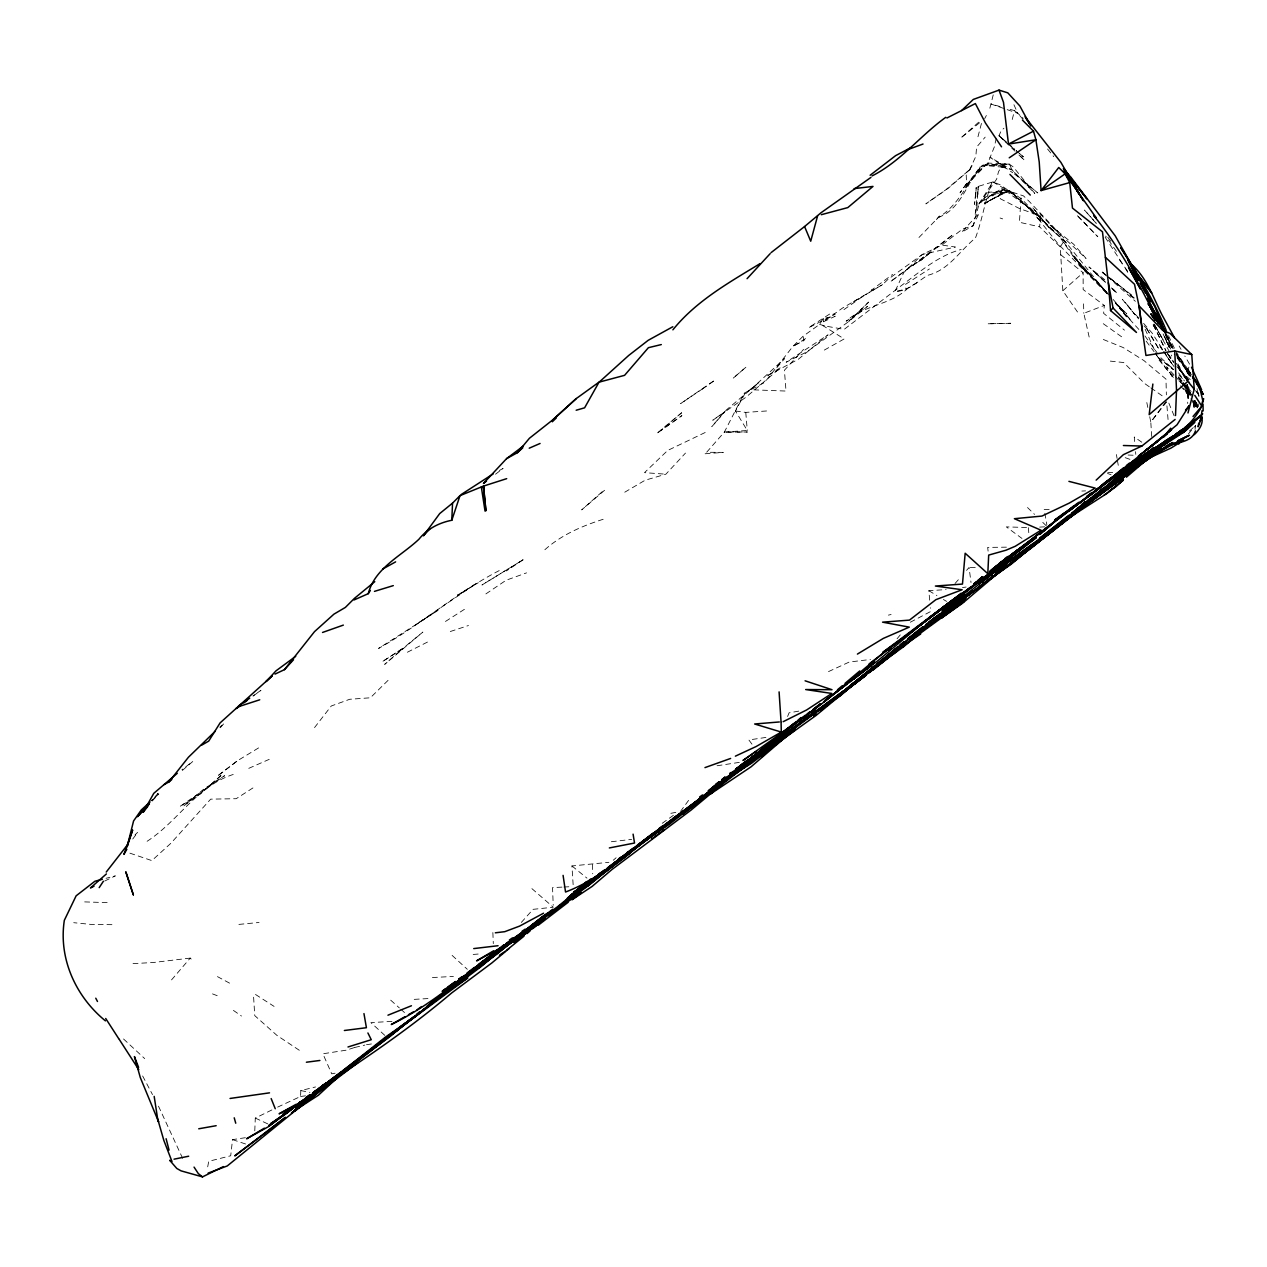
<?xml version="1.0" encoding="UTF-8"?>
<svg xmlns="http://www.w3.org/2000/svg" width="1267" height="1267" viewBox="0 0 1267 1267"><rect width="100%" height="100%" fill="white"/><g stroke="black" fill="none" stroke-linecap="round" stroke-linejoin="round"><path stroke-width="0.75" stroke-dasharray="5 3.75" d="M1036.263 213.299L1051.816 230.087L1029.39 208.231L1005.903 190.953L984.396 203.876L984.491 197.462L1004.193 189.496L1015.2 195.055L1001.611 188.609L981.814 201.469L978.662 205.634L972.993 225.843L961.621 232.241L979.153 213.204L972.993 225.843L962.793 228.836L941.888 245.069L922.424 254.414L887.929 279.421L882.592 284.6L842.634 307.976L822.821 322.056L835.222 316.243L823.344 318.334L819.575 324.415L802.993 336.293L792.889 346.414L764.635 382.46L744.378 393.055L724.391 432.031L706.638 452.271L723.299 452.382L704.357 453.824M254.778 1130.861L255.3 1118.08L272.5 1109.639M277.663 1107.105L300.564 1096.462L300.817 1090.586L315.531 1086.959M977.871 194.453L978.235 186.392L992.869 181.925L999.916 184.681L1015.12 194.896L992.869 181.925L976.92 206.996L975.115 215.026L978.235 186.392L976.92 206.996L996.638 179.17L998.491 171.774L1000.724 167.957L1003.163 165.439L1006.093 167.497L982.875 165.248L980.072 166.911C966.689 184.586 958.09 205.539 938.261 217.512L936.297 219.714L939.702 216.024L917.989 238.497M976.002 190.905L976.223 187.405L974.529 204.43L976.002 190.905L975.4 199.093M1077.504 311.999L1062.839 290.745L1060.273 246.891L1039.653 226.856L1040.508 215.897L1019.602 208.612L1000.186 198.681L1001.611 188.609L1023.483 195.894L1029.438 201.643L1053.463 227.031L1107.025 293.406M1060.527 254.604L1083.127 272.69L1083.158 289.541L1104.333 305.442L1103.636 313.345L1124.478 330.149M245.37 1137.703L232.526 1139.635L230.705 1155.773L208.738 1161.301L207.059 1170.201M1021.075 197.969L1019.397 222.263L1039.653 226.856M1195.019 429.402L1195.573 425.855M996.258 138.246L994.342 146.893L987.848 163.047L964.456 187.247L978.583 169.73L986.803 164.172M981.45 123.453L977.475 138.641M993.233 94.882L988.925 111.829M1012.238 119.494L1014.487 110.593L1007.297 108.582M978.488 171.599L980.072 166.911M1187.068 371.785L1189.095 366.622M972.106 165.66L968.685 171.726L975.843 156.348L976.588 147.13L985.188 137.137M787.599 716.488L789.072 712.83L800.601 710.803M1006.109 141.952L998.95 135.759L1001.247 130.675L1003.939 128.22M991.918 182.575C984.95 200.455 982.321 219.888 975.447 238.022C959.499 250.882 948.999 270.124 927.428 275.367C917.213 281.971 907.869 291.267 894.914 291.616L903.783 272.563L922.424 254.414L955.397 247.049L941.888 245.069M984.697 118.639L986.359 115.487M726.276 432.19L747.419 431.999L724.391 432.031L747.292 430.511L735.446 410.999L744.806 393.784L758.996 382.523L724.882 411.189L711.785 426.71L725.104 411.506L712.767 420.248L745.93 397.252L780.868 367.43L766.313 376.362L798.368 359.226L828.064 334.852L786.173 362.219L806.905 351.846L847.29 322.594L867.578 306.313L846.15 321.185C864.015 304.84 889.703 305.49 907.33 288.765L894.914 291.616M132.734 839.023L137.802 832.197L135.031 834.858M1060.273 246.891L1064.106 240.857M966.531 183.699L960.022 192.822L966.531 183.715L966.23 175.004M680.458 811.498L690.483 797.782M314.533 727.591L331.289 705.988L349.74 699.273L370.376 697.784L389.143 679.302M1165.973 401.576L1150.8 422.054L1151.766 437.416M152.341 800.601L158.042 793.316L151.597 800.633M897.068 638.758L900.615 634.482M776.845 367.652L784.479 358.624L750.46 389.729L786.015 391.06L784.416 370.233L803.611 349.359M1188.319 434.011L1195.7 425.316M171.536 979.898L190.24 958.09L191.159 959.071M220.284 727.717L224.148 723.267L219.745 727.21M955.049 583.501L960.148 577.673M966.531 570.388L969.081 567.473L971.013 582.535M521.323 922.424L533.074 909.342L553.299 907.22L531.649 888.405M624.758 492.198L645.125 480.225L665.872 474.191L685.479 453.079M152.119 801.077L158.803 793.981L151.517 800.633M1062.839 290.745L1083.127 272.69M1189.365 431.097L1195.129 425.981M978.662 122.202L960.529 138.214L980.167 122.297M613.244 860.245L616.126 857.759M182.305 770.463L192.758 761.499L181.91 769.766M984.396 203.876L1005.903 190.953L1001.611 188.609M147.115 841.272C177.871 821.444 197.019 785.983 233.223 774.47M495.524 474.206L503.078 468.442L496.553 472.037M871.823 289.89L871.078 290.428L892.617 274.385M910.482 266.672L890.321 281.749L931.388 251.737L921.03 260.178L910.482 266.672L921.03 260.178L953.18 234.458L912.161 265.658M702.409 389.032L715.047 380.037L680.632 403.603L703.723 388.05M253.194 696.026L260.954 690.325L252.925 695.931M544.873 549.72C562.31 534.136 583.992 525.187 606.069 518.377M662.245 823.297L676.15 813.335M843.949 309.623L863.587 295.86L882.592 284.6M485.894 593.906L506.056 580.27L526.549 572.858M523.002 559.824L481.967 585.006L523.002 559.824L506.372 570.942M938.261 217.512C962.587 208.279 966.198 181.672 982.875 165.248L1008.469 163.57L1013.283 166.975L1034.806 193.439L1011.937 169.841L989.923 157.187L1012.713 172.755M252.925 787.947L236.2 798.701L210.686 799.144L170.776 843.363L151.85 860.61L126.589 852.042M445.461 621.463L465.733 608.493M258.579 747.91L237.087 760.976L217.132 776.323L237.816 760.548M916.785 282.715L906.063 289.177L905.256 284.521L929.376 268.968M853.309 301.926L863.587 295.86M499.198 570.609C456.453 592.655 420.533 625.059 378.548 648.435L436.687 611.312L438.002 610.298L415.782 624.663L476.55 583.295L457.419 595.173L478.324 582.709M910.324 622.224L930.675 611.502L930.342 607.717M824.326 350.072L844.186 338.938L822.917 325.619L844.17 329.372L902.025 285.123C920.586 271.265 938.277 255.681 961.21 249.456M1004.193 189.496L981.814 201.469L984.491 197.462L1005.903 190.953M1012.285 193.075L1032.225 210.544L1010.1 191.919L1035.028 213.711L1009.419 190.604L986.581 202.102L1009.419 190.604L1021.519 198.935L1046.97 224.861M407.372 652.236L427.692 641.957M104.67 881.056L115.345 875.877L106.064 878.3M705.196 432.49L667.693 450.45L644.491 472.654L665.872 474.191M828.507 671.605L849.207 662.055L870.461 659.458M248.775 768.34L269.206 759.361M1089.161 337.038L1083.808 313.297L1104.333 305.442M450.292 631.52L468.473 625.518M354.364 1047.587L346.319 1050.169L322.895 1053.78L331.716 1073.846L335.581 1073.101M354.712 1047.476L364.817 1045.101M888.389 615.128L891.097 614.511M670.877 813.319L678.542 811.862M739.31 762.386L716.52 765.838M366.511 1044.705L372.118 1043.85M805.574 338.606L792.889 346.414L804.197 340.427L802.993 336.293M765.917 737.442L748.845 739.944L752.281 744.568M190.24 958.09L153.513 962.492L132.908 963.633M962.508 587.555L966.103 587.049M573.143 884.667L571.94 865.947L608.904 862.304M300.564 1096.462L306.107 1095.781M611.359 841.731L631.631 839.372M238.909 924.403L259.054 922.487M1009.419 190.604L987.991 192.346L1011.953 192.616M473.177 954.447L480.636 953.845M735.446 410.999L745.772 412.393L766.725 410.967M929.677 600.162L928.854 590.707L946.101 589.583M391.962 1021.376L370.898 1022.612L385.184 1035.709M414.23 999.362L429.497 998.491M1107.706 472.686L1113.566 472.385M432.411 977.538L453.412 976.429M1039.669 527.104L1047.207 526.708L1040.175 519.866M561.962 887.122L552.539 887.597L553.22 905.256M563.847 887.027L569.501 886.742M1081.86 491.058L1085.581 490.883M1014.344 173.864L1037.784 192.932L1021.455 179.376L1029.311 187.373L1011.937 169.841L1009.514 164.235L985.425 164.948L970.981 178.948L965.248 187.88L982.875 165.248L1003.163 165.439M970.269 567.505L978.108 567.283M1006.426 547.17L987.674 547.407L988.339 553.267M111.939 924.672L91.24 924.435L73.724 922.693M1044.166 509.429L1049.662 509.508M1026.555 527.5L1006.299 526.882L1021.962 538.427M84.667 901.898L108.408 902.658L108.962 904.622M1128.089 455.027L1135.866 455.328L1135.549 451.67M1009.514 164.235L987.848 163.047L1011.937 169.841M1110.304 361.111L1123.671 362.536L1144.624 383.505L1149.296 386.783M300.817 1090.586L309.94 1092.376M819.575 324.415L824.152 325.667L823.344 318.334M1000.106 106.571L991.127 104.068L1005.364 109.01M232.526 1139.635L246.194 1144.196M1000.091 218.003L1002.64 218.874M1007.154 109.627L1017.829 113.333L1023.261 118.354M1125.207 457.672L1130.481 459.541M1107.516 473.446L1111.064 474.745M212.523 993.898L220.426 996.923M1103.335 339.493L1123.243 347.57L1143.99 360.62L1165.988 379.134L1166.369 394.876M992.869 181.925L994.437 182.575M255.3 1118.08L267.844 1123.924M217.449 976.619L232.574 984.76M928.854 590.707L936.915 595.569M943.377 599.465L946.607 601.413M1188.953 395.146L1187.116 391.867L1191.709 394.75M255.491 994.468L274.084 1006.394M299.297 1050.264L277.014 1035.456L254.762 1015.627L253.463 994.738M1141.805 442.215L1134.25 436.972L1134.899 444.321M233.413 1010.401L241.474 1016.039M1150.864 387.876L1163.344 396.619M1106.772 275.921L1134.472 297.143M1103.272 323.703L1123.512 338.146M998.95 135.759L1005.174 140.875M1105.964 275.414L1100.849 270.948L1108.768 277.14M1110.225 278.217L1135.089 298.648M1157.42 356.803L1173.59 369.6L1157.135 356.851M1102.274 272.231L1105.236 274.511M1109.702 277.932L1124.098 289.224L1135.501 300.152M1102.955 272.864L1105.505 274.891M1104.776 279.754L1088.955 266.957L1105.362 282.05M571.94 865.947L586.969 878.142M1014.487 110.593L1017.829 113.333L1013.077 102.88M1188.541 380.068L1178.057 367.937L1189.713 382.808M1190.236 379.546L1183.235 373.654L1178.532 367.62M1107.485 276.681L1135.39 301.308M1007.55 143.187L1014.709 149.363M1006.362 142.126L999.299 136.012L1017.544 153.64M1007.772 143.345L1014.835 149.458M1048.712 226.967L1032.447 207.313L1042.63 220.062L1067.416 244.008L1048.712 226.967L1056.694 234.205M1188.398 379.91L1183.235 373.654L1187.971 379.419M1138.843 329.436L1119.474 308.103L1128.58 319.632M123.532 1038.972L144.691 1058.61M390.695 1000.17L399.343 1007.914M400.784 1009.213L405.092 1013.093M1053.748 228.361L1086.057 258.452L1073.735 244.309L1048.981 224.211L1058.056 231.449L1052.275 226.793L1053.748 228.361L1038.116 211.732M1115.134 302.718L1131.035 320.345L1115.863 303.573L1126.759 313.82L1114.406 301.657M1173.321 375.729L1167.794 370.677L1155.171 353.24M1178.848 380.765L1181.62 383.299L1175.364 376.41M452.113 955.397L467.317 969.303M1105.03 281.781L1092.566 270.188L1093.532 271.17M1112.22 288.417L1116.528 292.392L1112.347 288.512M1116.987 304.888L1122.689 310.447L1112.949 299.234M1160.873 357.753L1173.59 369.6M1095.591 272.991L1105.616 282.462M1111.333 287.862L1117.066 293.279L1113.693 290.016M1018.953 155.002L1024.56 160.434L1018.32 153.798M1027.521 507.544L1034.553 514.386M1183.473 388.209L1190.251 394.829M1178.928 375.048L1184.265 380.512M1183.584 384.249L1190.917 393.514M1077.378 215.754L1097.808 236.739L1077.568 215.675M1165.371 334.931L1168.998 338.669L1165.545 334.203M1190.869 393.879L1184.914 385.58L1191.233 394.718M1144.085 325.872L1148.076 329.99L1146.54 328.264L1159.479 350.056M1010.828 145.832L1017.068 152.468M1138.795 317.969L1132.08 311.112L1138.605 318.872M1190.663 375.697L1174.145 354.047M1106.376 293.041L1058.373 244.198L1036.549 216.689L1041.601 222.485L1023.974 203.29M1176.9 366.622L1183.552 373.923M1174.113 375.032L1166.606 366.781L1172.64 377.614M1109.306 295.021L1074.163 257.692L1060.986 238.798L1084.9 269.649L1106.693 292.186L1073.038 255.839L1091.283 276.364L1074.163 257.692L1079.706 264.502L1107.564 293.722M1096.098 223.198L1084.473 210.053L1096.303 223.261M1143.61 323.37L1151.988 332.92L1163.058 350.088M1023.039 119.494L1017.417 112.795M1182.111 381.129L1179.529 378.12L1181.715 381.161M1183.394 382.634L1191.138 391.63M1173.353 377.455L1158.719 359.606L1155.742 352.796M1106.93 292.994L1098.41 282.921L1107.39 294.007M1191.613 396.159L1186.862 390.505L1190.283 394.971M1180.48 385.801L1188.842 395.763M1188.208 380.258L1178.548 368.491M1173.163 369.441L1171.199 367.05L1173.369 370.281M1146.176 341.171L1154.094 351.719M1047.587 149.031L1053.716 156.633M1167.113 353.002L1173.955 362.774M1184.756 386.039L1190.616 393.499M1167.936 354.047L1173.812 361.586M1187.622 380.163L1178.516 367.81M1195.462 390.584L1198.835 395.051L1196.381 391.17M1107.754 237.246L1112.299 243.296M1190.426 376.632L1185.817 370.487L1191.123 378.485M1178.405 367.462L1189.745 382.761M1176.489 354.459L1191.55 374.953M1181.477 380.908L1178.025 376.22L1181.034 381.177M1186.055 387.164L1190.647 393.435L1182.808 382.666M1185.136 390.695L1189.555 396.729M1190.98 398.677L1197.41 407.451M1176.267 363.36L1187.116 380.607M1178.595 372.894L1184.407 380.892M1116.449 251.325L1105.695 236.09M1144.94 335.945L1157.167 352.875M1167.889 354.111L1173.511 361.934M1178.136 367.351L1186.799 379.419M1105.109 237.151L1124.225 266.466M1119.6 259.988L1129.578 274.005M1173.939 366.511L1166.131 355.378M1175.586 351.102L1190.679 373.432M1162.536 350.009L1159.226 345.131L1162.187 349.518M1163.644 351.624L1172.498 364.611L1164.072 351.735M1187.116 391.867L1189.19 394.94M1194.385 402.621L1197.505 407.23M1178.801 378.358L1180.987 381.589M1182.063 383.204L1185.326 388.035L1182.285 383.394M1193.593 402.938L1195.51 405.804M1146.54 328.264L1159.527 350.104M1178.231 377.186L1181.272 381.842M1153.081 324.875L1157.278 331.4M1176.394 353.319L1190.711 375.871L1177.645 354.823M1172.434 348.013L1163.565 330.56M1176.362 354.269L1188.446 373.385L1176.695 355.884M1189.586 364.167L1184.819 356.043M1168.681 355.536L1170.502 358.498M142.648 1075.984L152.499 1094.593M1190.616 373.575L1187.575 368.539L1191.471 374.969M1185.041 387.781L1189.032 394.401M1185.896 387.211L1189.808 393.704M1193.72 400.198L1197.632 406.707M1125.175 268.05L1128.992 274.448M1153.334 324.89L1165.957 350.801L1153.113 324.209M1177.93 363.867L1186.862 380.528M1186.736 384.091L1190.537 390.679M1154.87 325.445L1163.344 340.221L1153.984 323.956M1172.197 347.966L1165.957 334.456M1179.181 346.034L1181.066 349.375M1176.71 355.853L1180.306 362.204L1176.774 355.425M1192.627 401.687L1195.399 406.612M1154.364 324.368L1171.769 355.995M1194.322 400.309L1196.903 405.123M1173.242 348.647L1165.798 334.155M158.486 1106.17L182.733 1158.561M1178.326 365.625L1185.421 379.324M1170.708 349.043L1163.011 333.506M1194.068 401.148L1197.331 407.784M1174.382 348.172L1168.19 335.106M1194.29 401.354L1196.666 406.264M1166.701 334.678L1173.084 348.029M1145.13 329.23L1154.997 351.086M1164.357 331.289L1171.326 346.303L1166.163 334.504M1165.909 334.536L1171.326 346.303M1163.074 333.902L1169.694 348.187M1169.314 347.57L1165.434 338.796L1168.57 346.889M1166.115 334.9L1171.959 348.821M1168.839 403.112L1175.206 418.443M1188.303 389.064L1190.426 394.496M1193.276 401.75L1195.414 407.182M1194.084 401.956L1196.238 407.467M1186.941 385.358L1190.331 394.053M1165.149 334.013L1170.375 348.235M1197.157 407.911L1196.507 402.336L1197.553 405.329M1194.148 402.067L1195.905 407.356M1197.758 392.659L1198.835 396.318M1196.507 402.336L1197.489 405.947M1198.059 392.358L1199.073 396.08M1195.399 400.467L1197.283 407.673M1196.365 403.112L1197.299 406.913M1146.809 402.558L1147.902 407.879M1149.723 416.732L1150.8 422.054L1166.606 401.892L1168.126 420.391M1193.102 402.304L1194.417 409.589M1044.847 513.278L1046.859 524.791M1193.34 402.795L1194.559 409.89M1116.401 454.552L1117.082 458.432M1117.415 460.38L1118.745 468.172M1198.154 403.872L1198.614 406.691M1197.046 388.636L1198.139 396.017M1186.926 385.532L1188.367 398.345M1187.353 384.661L1188.699 399.944M1028.345 527.706L1028.836 533.201M745.772 412.393L747.292 430.511M492.863 932.56L493.306 943.614M1187.242 384.63L1187.717 403.524M1083.57 303.858L1083.808 313.297M592.481 864.553L592.718 873.787M868.608 302.148L848.763 321.311L868.608 302.148M220.886 775.626L200.408 794.013L179.708 806.62L224.607 775.689L204.13 788.787L183.731 805.97L202.609 791.701L220.886 775.626M602.173 491.723L581.68 509.872L604.676 490.202L602.173 491.723M681.583 412.82L656.464 433.742L681.915 415.624L660.709 430.495L681.583 412.82M400.229 650.747L384.661 664.367L422.877 632.075L402.558 648.704L382.048 661.833L403.587 647.833L400.229 650.747M970.079 169.382L948.571 188.023L925.86 203.876L945.641 189.923L970.079 169.382M745.867 367.272L732.928 378.39L745.867 367.272M829.632 314.058L808.504 327.773L835.301 314.168L829.632 314.058M1010.702 323.291L987.674 323.798L1010.702 323.291M1023.308 156.791L1016.134 150.599L1023.308 156.791M1090.174 274.955L1079.341 265.468L1090.174 274.955M1128.264 306.044L1122.309 299.281L1135.137 314.818L1128.264 306.044"/><path stroke-width="1.5" d="M1202.05 410.603L1200.609 420.264L1198.123 426.821L1198.74 423.067M1175.523 415.544L1176.52 390.173L1174.731 350.991L1145.938 355.473L1138.985 305.917L1134.519 284.283L1105.378 257.28L1102.48 231.813L1072.468 208.089L1069.728 182.591L1065.167 173.832L1058.737 167.497L1041.078 190.588L1039.225 162.018L1035.899 139.766L1033.508 131.166L1022.437 120.08M354.079 599.94L368.269 593.669C374.889 567.885 401.021 556.181 418.902 539.267C427.169 528.893 438.92 522.796 451.796 520.262L452.541 503.142L460 495.635L483.424 486.116L506.689 478.657M1152.859 384.044L1149.169 414.657L1187.812 381.367L1194.227 389.175L1187.971 412.963M1202.826 402.32L1203.65 398.63M1201.813 404.363L1202.763 400.562L1199.247 385.548L1193.862 378.12M817.563 216.039L810.722 241.221L804.577 226.54L821.016 212.761L870.936 177.412M132.56 830.297L127.112 846.815L133.573 820.953L141.302 809.961L150.044 801.979M132.592 830.17L123.913 854.401L126.858 849.27M451.796 520.262L460 495.635M1195.478 430.843C1191.376 443.735 1174.984 441.581 1165.165 447.457M599.006 382.191L584.61 407.816L576.168 410.239M368.269 593.669L370.36 590.47M99.19 887.629L103.387 881.262M1185.389 429.402L1183.188 432.57L1134.868 464.086L1153.461 451.258L1131.605 467.697L1153.16 451.448M275.018 674.092L284.457 669.641L314.501 631.647L333.934 614.147L345.368 607.416L354.443 598.357L374.779 581.664M1194.781 395.367L1201.797 406.184C1190.204 428.594 1168.918 440.758 1147.759 452.319L1151.671 449.785L1079.563 503.047M106.238 872.06L128.141 843.98M147.764 806.43L143.203 812.258L153.782 793.332L177.269 773.313M164.092 784.606L168.875 782.008L188.435 757.238L215.327 731.154M1199.738 420.723L1201.845 418.078L1201.227 414.958M1170.708 428.198L1163.312 437.21L1167.176 433.757L1145.4 450.672M1185.5 410.175L1189.206 405.662L1177.043 424.778L1146.73 449.642M102.358 879.282L94.946 881.23L76.131 895.817L64.332 920.333C58.393 958.66 75.846 996.765 105.446 1020.869M486.48 481.127L483.456 483.44L506.562 458.638L517.395 452.699L529.4 438.287L553.489 419.282L576.295 398.551L599.734 381.62L628.685 355.473L648.213 340.3L672.825 326.743M672.888 329.832C696.185 300.928 728.968 282.573 760.105 263.599M1147.759 452.319L1177.993 434.122L1181.747 429.703M1193.023 416.479L1201.797 406.184M149.015 803.547L137.422 816.708L149.458 803.927M1198.725 418.173L1202.716 413.786M429.925 528.672L423.4 535.814L439.712 513.563L452.541 503.142M284.457 669.641L293.532 659.743M747.071 278.677L770.13 253.685M1187.179 428.246L1183.188 432.57L1188.256 428.167M945.784 117.308C920.08 135.775 900.536 161.606 872.029 175.923M343.61 1071.93L318.397 1095.211L298.299 1108.245L227.252 1165.957L208.121 1173.115M761.451 756.89L764.08 754.166M1184.677 427.66L1200.387 415.766L1196.206 420.09L1172.118 437.178L1181.541 430.051M1113.044 308.008L1136.467 332.445L1110.541 310.558L1113.044 308.008L1108.34 282.747L1105.378 257.28M689.85 808.298L710.359 792.35L669.34 824.215L635.226 847.575M1123.481 479.29L1116.417 486.306L1104.286 494.938M552.301 421.784L556.435 417.809M946.908 117.989L961.574 110.577L973.309 99.428L999.014 90.115L1007.803 92.839L1019.824 105.921L1030.736 126.019M1096.145 480.145L1123.37 454.663L1141.852 446.047L1175.111 419.44M716.156 789.151L691.085 810.072L611.929 869.526L592.117 886.425L572.035 899.744L580.999 892.792M517.395 452.699L522.859 447.71M552.539 420.09L576.295 398.551M789.642 733.593L751.03 766.836L710.787 793.791L716.093 789.056M439.76 995.846L415.022 1016.704L388.462 1035.994L410.112 1019.46L391.186 1035.582L350.911 1065.769L372.324 1048.49M708.966 791.812L623.427 855.89L709.504 793.443L741.338 766.868M1194.813 422.449L1185.31 430.938L1148.836 452.382L1171.389 438.952L1145.257 455.439L1123.829 471.34M544.462 915.598L528.672 928.426L505.834 943.804L524.142 930.849M404.601 1023.324L393.752 1032.922L436.402 1000.059L406.707 1022.342M532.948 928.505L536.4 925.639M826.717 699.4L823.803 701.966L838.326 690.357M106.396 873.945L90.448 887.961L94.011 886.235M1130.861 465.591L1139.872 458.131L1104.967 488.096L1129.435 466.335L1150.008 450.466L1104.967 488.096L1080.482 506.103L1103.383 488.809M873.074 670.005L895.706 651.951M869.083 663.924L955.841 597.628L882.941 652.236L908.106 634.514L957.203 596.44M893.187 654.152L900.093 648.118M628.179 852.105L612.452 865.472L571.354 894.914L585.655 884.049L557.464 906.792L520.341 933.858L500.227 948.239L476.598 960.861L493.592 950.804M896.957 650.842L899.903 648.276M1076.396 511.63L1060.447 524.57L1069.047 517.855L999.647 567.394L1021.962 552.935L1031.718 545.016L983.952 579.431L1004.319 564.433L933.288 620.086L954.906 602.538L931.704 622.746L909.468 638.172L923.58 627.925L890.416 653.534L916.77 632.201L912.082 636.066M1126.411 477.184L1148.456 458.211L1163.739 448.296M898.145 646.629L884.809 658.175L897.891 647.089M1079.072 507.529L1065.975 518.868L1085.423 502.191M1084.9 502.492L1081.986 505.01L1084.885 502.809M627.846 852.248L619.104 859.755L627.767 852.406M168.875 782.008L171.853 779.443M524 936.17L506.657 950.218M526.977 933.605L529.97 931.055M439.902 995.514L427.106 1006.378L478.783 964.995M904.226 642.021L842.191 692.257L864.173 674.598L844.946 689.913M1116.243 473.81L1123.37 467.919M1122.847 472.464L1091.631 498.675L1039.415 538.427L1068.667 515.368M1127.234 473.795L1077.789 510.538M1130.243 471.245L1133.252 468.679M837.503 689.771L842.001 685.938M845.01 683.388L859.755 670.94M908.439 638.441L923.041 626.753L914.061 633.658M461.822 978.203L483.82 960.782L444.495 991.253L466.779 974.26M586.795 881.721L567.363 898.224L590.85 878.886M682.644 814.38L710.613 792.889L684.117 811.957M900.789 644.618L903.688 642.163M1012.381 562.469L1106.756 489.141L1083.348 506.119L1147.744 458.131L1158.64 451.1L1130.338 470.706L1147.744 458.131L1189.523 435.23M1104.792 487.605L1126.015 469.582M335.422 1078.961L342.502 1072.975M624.425 856.46L633.057 849.428M640.199 843.394C617.124 862.209 593.764 881.404 565.541 892.016L563.086 875.37M895.231 651.808L838.073 696.882M954.906 602.538L938.815 615.271M1033.318 545.887L1011.05 564.322L989.717 579.146L1001.358 570.34L962.492 603.298L941.555 618.011L964.282 601.239L904.495 644.824M527.199 928.679L543.907 915.455M791.051 732.31L795.296 728.747M509.397 948.286L491.929 962.888L451.575 993.027C412.694 1026.032 370.867 1054.92 328.169 1082.794L358.023 1062.506L291.41 1113.107L320.028 1090.19M709.615 793.11L714.24 789.246M731.043 776.069L720.559 784.764L745.55 764.635M795.201 722.491L778.508 736.127M798.162 720.02L801.108 717.55M851.63 684.56L873.913 666.189M842.571 692.986L845.596 690.452M850.157 686.635L853.182 684.101M1081.923 504.282L1084.853 501.811M1022.105 554.613L1003.622 568.899M1025.066 552.127L1028.028 549.64M915.867 635.986L926.335 627.45L903.941 646.471L868.053 672.334M1096.003 496.236L1118.65 477.485L1167.176 441.55M296.066 1104.317L279.104 1113.82L301.213 1102.528L341.71 1071.66M306.028 1099.677L295.86 1108.118L323.608 1086.262L320.614 1088.527M312.363 1094.482L326.237 1082.952L314.042 1092.091M605.183 869.891L557.084 909.136L514.339 938.942M413.739 1016.688L398.551 1029.279L408.75 1021.028M416.78 1014.17L419.82 1011.668M625.93 855.273L640.579 843.268M711.626 788.09L719.102 781.961M906.808 643.478L902.484 647.057L914.521 637.095L909.833 640.437M909.674 641.086L921.188 631.552M960.323 601.207L993.328 575.867L948.302 610.726L967.798 595.268M503.981 944.802L504.092 944.707C467.65 972.818 432.934 1004.272 391.281 1024.528L405.012 1016.688M540.977 921.869L544.018 919.351M548.595 915.582L551.652 913.064M538.127 925.322L568.075 902.342M776.133 738.059L754.784 755.686L731.312 772.886M1016.577 558.858L1033.112 545.523M1071.264 515.352L1037.641 542.102M1090.713 499.895L1079.436 509.049L1082.525 506.483M1076.412 511.44L1031.576 547.835L1012.745 561.281L1025.652 551.921L1012.697 562.516L967.83 595.728L1010.369 563.736L987.041 581.331L1006.521 565.605M858.82 680.126L815.916 715.554L752.265 761.15L709.805 793.807L675.01 817.31L702.488 797.941L659.252 830.376L702.504 797.687M1099.772 490.741L1102.654 488.365M891.271 654.659L870.239 671.558M1110.826 483.725L1080.814 507.924M1177.993 434.122L1200.387 415.766M961.273 593.194L953.75 599.354L961.13 593.479M1076.538 511.377L1029.137 549.292L1080.719 507.798L1060.558 524.205M591.436 881.119L610.045 866.295M598.848 876.511L584.039 888.23M601.841 874.072L604.834 871.617M568.424 899.808L551.794 912.731L587.856 886.029L620.292 859.691M587.856 886.029L620.086 859.881M722.158 779.474L725.199 776.988L722.079 779.458M884.889 657.335L876.796 663.876M847.227 689.058L841.32 693.873L863.207 677.322M850.173 686.651L861.988 677.037L840.48 695.662L804.007 720.48L839.593 695.108L774.913 742.81L797.323 725.753L753.136 760.517L642.242 841.573L708.459 792.144M888.183 657.446L895.5 651.491M305.062 1098.695L309.56 1095.036L306.503 1097.27M886.045 656.385L897.796 646.851M1016.593 558.367L1003.733 568.788L1026.745 550.907L1015.817 558.779M1087.102 502.777L1090.158 500.291M411.648 1018.684L480.89 966.8L495.698 954.352L478.958 967.655L542.387 918.274L509.318 943.63M468.252 975.416L463.801 979.011L471.467 972.803M472.686 971.821L477.121 968.226M623.095 856.524L628.796 851.915L612.895 864.062M899.633 645.346L903.814 641.957M874.293 666.965L877.065 664.716M881.674 662.673L891.572 654.691M859.232 679.08L872.789 668.168M309.766 1095.464L296.367 1106.012L301.245 1102.147M304.175 1099.788L310.051 1095.068M312.981 1092.724L315.926 1090.364M607.827 869.178L629.541 853.388L608.952 868.323L616.57 862.447M640.342 843.331L612.547 864.696L681.868 812.717L820.446 704.246M836.378 698.117L843.648 692.273L841.13 694.221M1145.384 450.64L1171.595 429.703L1092.059 494.114L1054.841 520.214L1063.33 514.434L985.393 576.232L904.733 636.794M531.823 928.79L539.837 922.36M756.462 753.802L769.687 743.191M841.225 688.029L847.021 683.388L833.591 693.983M934.903 617.441L929.028 622.145L936.614 616.348L926.082 624.425M862.304 677.813L866.422 674.519M869.162 672.318L883.59 659.949L870.429 670.195M880.264 663.813L886.726 658.65L869.162 672.761M529.384 927.555L548.215 912.953M758.157 752.455L751.188 757.618M761.134 750.08L776.006 738.186M1076.269 509.318L1085.376 502.049M1113.772 481.365L1116.734 479.021L1094.751 498.074L1033.983 545.507L1144.592 458.052L1119.68 476.788L1113.772 481.476L1167.667 441.629M771.033 252.671L804.577 226.54M300.422 1101.942L268.24 1126.806L246.606 1138.78L264.36 1128.168M295.179 1110.921L315.325 1094.894L298.299 1108.245L294.768 1109.734M481.064 963.268L500.481 947.827L479.037 963.965M706.954 794.393L709.932 792.033M992.79 568.931L1017.401 550.084L999.425 563.767M1100.516 492.008L1110.842 483.82L1097.539 494.336M1123.243 477.738L1131.732 471.245L1080.688 508.827L1138.257 465.971L1117.494 481.508L1155.092 453.95L1173.004 442.516L1148.694 458.116L1130.275 471.783L1155.092 453.95M312.537 1093.516L353.841 1064.122L444.21 993.962M528.133 928.537L459.145 980.12M755.956 753.849L769.402 743.191M915.898 628.4L953.18 599.766L943.978 606.608L952.356 600.384M1004.668 558.81L1007.534 556.53M1076.554 505.311L1069.047 510.981L1119.553 472.163M998.095 568.614L978.457 584.135M895.801 651.286L900.314 647.722M440.821 996.005L451.559 987.531M509.35 943.535L512.296 941.223M515.241 938.895L538.602 920.46L496.616 954.304L455.55 984.063L470.849 972.771M824.643 701.047L830.614 696.343M976.556 581.711L973.61 584.039L982.495 577.055L979.486 579.399M991.237 570.134L998.586 564.338L989.495 571.433M776.909 740.166L731.233 774.058L802.85 720.543M766.978 749.446L736.127 772.537M1126.363 465.543L1129.372 463.168M1097.729 489.157L1116.401 474.381L1090.396 494.605M865.899 674.915L853.815 684.465L866.105 675.105M875.576 667.266L878.474 664.985M881.357 662.689L891.493 654.691M343.389 1071.866L348.045 1068.208M568.408 899.237L625.787 855.906M544.509 919.145L513.943 942.537L530.477 929.867M888.072 650.114L891.049 647.77M904.353 637.301L918.306 626.341M705.418 795.628L709.805 792.176M783.339 735.889L796.389 725.611M1107.295 481.587L1004.493 559.982M895.912 651.206L906.57 642.828L903.419 645.283M820.24 710.882L823.186 708.554M826.116 706.242L829.061 703.929M1046.083 534.991L1038.433 540.993L1046.099 535.022M1049.139 532.583L1052.196 530.176L1049.155 532.615M1042.06 538.475L1045.053 536.131M1042.614 538.855L1055.443 528.798M461.584 977.158L458.591 979.343L462.439 976.477M605.23 870.065L562.754 903.419M608.255 867.689L621.875 857.03L614.479 862.827M642.844 841.24L645.283 839.324M627.26 854.75L667.709 824.168L632.17 850.616L664.906 826.337M1062.902 514.497L1073.846 506.103L1054.302 521.244L1073.862 506.04M813.747 715.966L816.344 713.939M1094.736 496.585L1121.833 475.315L1103.399 489.806M1057.502 526.502L1050.311 532.092M1069.681 516.952L1072.721 514.576M1171.547 438.667L1165.529 443.387L1171.151 439M307.58 1098.457L318.397 1090M325.587 1085.851L331.13 1081.511M636.763 846.419L645.505 839.562M906.38 635.496C866.454 664.225 831.722 699.574 790.386 726.339L805.559 715.934L783.069 731.962M778.065 736.46L781.169 734.036M784.4 731.534L795.122 723.14M798.258 720.701L801.33 718.294L787.963 728.541M604.692 872.377L637.491 846.704M741.939 767.279L709.108 791.732M955.413 602.142L964.678 594.904M1082.905 506.309L1070.884 515.685L1082.842 506.578M1097.143 495.223L1132.793 468.331L1095.987 496.537M298.299 1104.507L300.77 1102.575M309.132 1097.238L318.46 1089.953M262.332 1135.2L285.471 1117.304L234.759 1155.884L260.812 1136.309M403.635 1024.734L391.804 1033.84M978.124 580.238L982.59 576.754M996.02 566.317L1026.824 543.242M710.233 789.325L719.26 782.277M722.269 779.934L725.278 777.59M805.479 715.142L780.345 733.688M702.425 796.674L669.594 822.125M1116.401 474.381L1094.197 491.564M725.88 780.314L731.091 776.243L715.76 788.058M800.728 722.222L807.95 716.584M1013.267 561.408L1024.005 553.03M549.324 914.964L578.623 892.506M718.516 785.556L729.238 777.241M799.366 723.299L843.125 691.18L776.117 741.448M834.985 698.988L832.641 700.809L835.396 698.671M1139.081 463.801L1143.087 460.697M1108.657 491.533L1123.243 480.209L1107.105 493.338L1066.513 519.454M343.262 1070.457L385.722 1036.897L405.107 1023.419L323.085 1085.566M979.644 579.067L982.685 576.707M645.6 838.928L653.028 833.179M658.983 828.586L661.96 826.29M805.796 718.262L816.122 710.28L812.084 713.384M580.761 892.934L563.245 904.765M1071.613 513.087L1078.993 507.37M1087.83 500.513L1090.776 498.232M850.141 685.637L853.229 683.246M840.908 694.411L843.648 692.273M866.327 675.073L839.419 695.646M403.777 1025.146L467.824 977.918L450.102 989.654M622.667 857.759L628.765 853.055M1088.907 501.605L1092.471 498.865M1047.983 533.439L1052.402 530.034M1048.807 533.866L1054.413 529.543L1052.655 530.889M949.933 610.456L925.195 628.654L965.992 598.056L952.863 608.208M1132.08 470.184L1151.877 456.072M870.128 175.258L895.611 155.651L910.973 147.59M913.19 630.412L910.229 632.676L971.488 586.621L923.801 622.271M916.152 628.131L938.118 611.723M903.878 644.84L906.713 642.654M903.26 645.537L906.285 643.208M912.351 638.552L916.912 635.052L912.303 638.568M1145.273 450.814L1157.199 441.676L1139.936 454.853M596.377 875.956L573.872 892.253L595.474 877.698L581.601 886.837M599.687 874.404L643.636 841.256M729.364 777.827L714.525 789.151M951.865 607.099L973.183 590.755L940.938 614.432L951.865 607.099L950.012 608.35M536.59 921.6L552.729 909.263M531.934 925.132L539.362 919.462M542.339 917.197L548.278 912.652M524.554 930.881L539.346 919.62M1085.819 504.298L1091.79 499.752L1074.194 513.119M550.622 913.697L569.596 899.19M1057.422 526.898L1042.266 538.459L1063.029 522.638M1059.703 524.522L1062.601 522.321M1065.484 520.103L1068.382 517.886M702.805 797.656L668.374 823.518L710.09 792.508M1115.261 483.028L1118.318 480.684M1121.374 478.356L1124.431 476.012M860.958 678.621L849.365 687.379M1086.532 496.68L1091.014 493.259M1101.498 485.293L1111.983 477.311M1087.561 496.664L1006.093 558.779M1122.657 472.639L1157.626 446.855L1117.462 476.218M715.792 784.241L718.88 781.897M915.724 633.088L959.293 599.101L942.521 611.708M1146.603 457.213L1143.214 459.778L1171.737 438.873L1161 446.206L1167.541 441.787M542.308 917.371L548.231 912.858M545.269 916.089L548.152 913.887M825.641 704.436L830.202 700.952M868.94 671.526L881.119 662.261L867.103 672.825M813.034 709.457L820.335 703.914M824.722 700.588L829.093 697.278M907.901 638.616L914.172 633.88M657.763 830.629L663.29 826.448L642.939 841.304L664.953 825.34M721.873 783.038L729.412 777.336L720.353 784.257M1002.466 561.424L1007.962 557.274M466.969 973.072L474.507 967.37M753.833 757.175L719.403 782.958L754.229 756.89M589.915 881.8L596.013 877.192M794.377 727.733L787.868 732.437M354.95 1061.762L357.959 1059.497M573.856 895.912L581.125 890.416M506.562 458.638L523.414 445.968M1138.352 456.057L1142.296 453.095M1000.597 562.485L1005 559.175L998.839 563.783M936.424 616.285L939.481 614.004M823.55 701.918L830.724 696.47M833.749 694.189L847.433 683.895M1064.328 520.832L1074.242 513.388M735.779 769.117L754.229 755.56L735.794 769.132L748.259 759.709L740.577 765.284M618.486 858.947L621.115 856.967M515.685 937.564L523.081 932.005M530.905 927.032L539.552 920.539M475.03 969.762L506.357 946.037M373.813 1047.366L385.801 1038.354M314.628 1093.025L299.645 1104.27L320.599 1089.81L360.335 1058.341L338.289 1075.493M1116.322 476.946L1119.252 474.745M1097.095 496.648L1113.677 484.232M806.984 714.002L810.009 711.721M814.57 708.301L820.731 703.676M1027.299 549.862L1033.207 545.428M721.905 783.054L729.396 777.447M395.019 1032.019L398.297 1029.564L392.342 1033.951M1072.674 506.848L1078.66 502.35M636.303 846.356L645.394 839.546M566.238 899.934L569.279 897.654M581.474 888.531L584.53 886.251M996.907 573.983L1007.74 565.921M761.229 751.901L776.481 740.53M795.581 726.815L824.104 705.592M817.785 710.28L786.173 733.561M1055.379 519.422L1064.787 512.533M929.218 617.599L951.66 600.811L927.396 619.325L877.619 660.883L853.404 679.191L874.658 662.087L828.206 698.402M671.653 821.222L674.773 818.91M1086.579 496.68L1091.251 493.227M1095.907 489.775L1099.027 487.478M1103.684 484.042L1134.63 460.19L1103.24 484.026M1145.827 453.19L1126.157 467.555M1150.499 449.737L1153.619 447.425M1138.859 460.444L1157.626 446.855M1141.725 458.321L1147.047 454.394M1118.286 481.555L1059.846 524.49L1075.414 513.325L1061.461 523.303M531.902 927.412L545.269 917.53L524.522 934.413L503.537 947.605M366.765 1052.814L374.351 1047.207M295.702 656.322L276 670.845L266.007 681.598L272.152 675.897L220.11 722.887L208.707 741.1L201.31 745.36M1097.539 492.911L1108.182 485.071M1062.126 522.669L1021.962 552.935L1024.449 551.018L999.647 567.394M240.778 705.133L236.121 708.538L239.526 706.352L259.735 699.796M243.882 702.852L246.986 700.572M1126.189 468.252L1129.531 465.828M1092.423 496.648L1108.118 485.118M1158.45 450.751L1141.361 463.247L1158.497 450.672L1145.97 458.638M1141.361 463.247L1161.301 448.613M665.413 825.831L649.797 837.297L669.705 823.122L664.953 826.163M380.417 1042.725L389.365 1036.137M1182.048 441.185L1170.977 448.09L1147.474 458.765M626.927 852.691L632.914 848.32M637.412 845.026L643.398 840.654M540.977 919.478L551.62 911.702M557.702 907.251L562.263 903.909M430.685 1003.432L435.04 1000.249M1075.778 512.28L1078.835 510.047M1084.948 505.596L1092.582 500.037M848.953 682.755L871.047 665.713L857.347 675.295M780.868 733.466L742.985 760.485L756.161 751.458M604.755 869.954L598.61 874.42L604.961 869.811M609.379 866.596L621.669 857.68M442.864 990.778L455.344 981.703M651.65 838.897L664.082 829.869M442.104 991.317L445.097 989.131M448.09 986.961L455.582 981.513M995.355 575.139L989.923 578.971M881.357 661.358L885.918 658.048M708.316 790.846L725.753 778.207L708.443 790.671M597.881 874.8L601.033 872.52M607.336 867.943L615.224 862.209M1117.351 473.906L1123.211 469.693M417.017 1009.831L421.531 1006.568M520.721 935.6L525.963 931.799M1017.037 555.611L1038.829 539.964M314.264 1091.916L325.112 1084.109M328.216 1081.875L334.425 1077.409L328.185 1081.78M559.903 905.652L624.267 857.87L642.258 842.793L614.432 863.872M789.563 731.107L794.076 727.892M509.366 943.883L522.907 934.222L505.153 946.481L514.64 939.861M322.04 1085.867L325.144 1083.649M903.308 645.79L920.697 633.943M463.643 976.936L472.987 970.284L470.96 971.694M276.301 1120.012L293.041 1108.118L269.285 1125.84L289.668 1110.494L284.948 1113.772M1166.4 440.378L1119.949 471.957L1146.477 453.206M1155.536 449.769L1160.113 446.522M679.445 814.095L686.603 809.011M634.989 847.639L645.885 839.91M1119.949 471.957L1146.207 453.412M1117.542 473.826L1166.369 440.425L1124.288 468.838M330.735 1080.83L335.264 1077.631M1174.145 437.384L1157.579 449.025L1171.627 439.221M842.048 686.698L846.831 683.341M844.535 690.563L850.901 686.096M699.59 796.975L702.504 794.932M318.841 1088.353L325.065 1083.982M238.481 706.02L249.71 698.18M1174.747 437.036L1180.987 432.68L1176.378 435.8M731.011 775.8L753.136 760.517M606.861 869.162L611.407 865.994M730.869 776.687L751.695 762.164L732.484 775.404M751.141 757.65L753.707 755.876M732.12 775.341L734.543 773.678M701.506 799.16L707.477 795.011M281.797 1115.958L270.758 1123.607L286.279 1113.614L306.408 1097.808L282.747 1114.453L304.539 1099.566L299.455 1102.417M688.044 807.998L708.079 794.171M509.35 940.035L512.517 937.849M522.052 931.277L525.235 929.091M499.404 955.27L505.28 951.232M268.857 1125.239L271.724 1123.259M1180.48 430.828L1194.512 421.262L1187.908 426.979L1177.312 433.441L1188.208 426.171L1175.301 434.486M1100.928 493.37L1121.295 479.528M461.188 494.526L493.291 473.826M1009.229 157.821L1035.899 139.766L1008.5 144.09L1003.496 102.342L999.014 90.115M1172.434 438.461L1177.344 435.135M1161.316 448.977L1158.276 451.036L1170.217 444.274M672.872 818.482L680.933 813.05M989.543 578.987L995.814 574.775M774.66 743.729L781.153 739.342M786.031 736.064L794.156 730.6L751.965 762.972L730.885 776.513M527.009 929.535L528.672 928.426M573.903 891.92L578.528 888.88M331.241 1079.389L334.14 1077.488M329.515 1081.955L347.237 1070.377M1169.552 438.319L1172.672 436.291M332.999 1078.185L338.479 1074.638M1167.224 439.681L1170.455 437.606M1159.115 445.905L1166.543 441.138M991.237 577.704L997.414 573.745M657.05 831.215L661.802 828.19M898.271 648.957L899.633 648.086M1165.482 440.837L1172.862 436.212M1145.542 454.014L1158.624 445.841M857.411 654.089L883.305 638.41L909.278 627.133L882.561 622.16L909.468 620.117L935.87 599.671L962.144 589.741L935.394 586.035L962.477 584.071L965.169 553.251L987.801 573.666L988.688 555.089L1005.95 550.226L1015.231 546.283L1041.031 530.208L1014.392 518.694L1041.949 516.065L1069.174 503.142L1095.226 488.112L1068.92 481.365M781.09 722.364L781.296 732.073L756.082 746.548L735.367 756.161M408.433 1014.724L413.58 1011.795M1176.98 433.219L1183.758 429.434M382.856 568.946L395.621 561.867M1149.026 457.371L1162.029 450.292L1142.565 462.898L1158.054 451.685L1170.47 444.86L1148.694 458.116L1129.15 473.034C1145.938 459.984 1162.837 446.206 1183.616 440.108M543.575 913.206L519.628 926.098L504.773 931.673L495.318 932.813M1165.529 446.317L1172.181 442.785M1008.5 144.09L1033.508 131.166M961.574 110.577L975.368 103.577L985.457 123.026L1001.532 146.814M783.18 721.683L806.651 709.948L831.849 693.461L805.669 689.549L832.007 689.707L805.099 680.807M154.178 1096.383L157.662 1118.919L163.839 1140.411L171.995 1161.522L169.699 1160.303L176.81 1168.475L181.086 1170.866L202.498 1176.885L223.435 1166.59M529.226 448.185L540.075 443.466M387.955 1015.2L411.442 1005.76M906.998 149.918L923.025 144.026M322.531 632.455L343.341 625.106M704.959 767.612L730.631 758.442M347.997 1046.985L371.263 1039.716L367.905 1032.969M374.462 591.372L393.293 585.623M1069.728 182.591L1041.078 190.588L1065.167 173.832L1096.161 217.797L1093.785 215.533C1120.107 248.142 1140.696 285.788 1158.656 323.639L1148.551 303.716M821.317 214.693L847.797 207.598L872.995 186.423L854.148 188.593M599.75 381.969L624.583 375.333L648.403 347.681L661.295 344.576M198.745 1128.786L216.166 1125.698M188.688 1156.217L174.022 1159.178M609.348 847.94L634.529 843.03L633.088 834.145M230.056 1098.457L269.507 1092.851M344.371 1030.499L366.416 1027.711L363.962 1013.6M306.392 1062.221L319.902 1060.463M473.731 948.587L498.074 945.72M779.316 721.968L754.641 723.995L781.296 732.073M1123.401 445.509L1141.852 446.047M1174.731 350.991L1191.772 354.57L1194.227 389.175M202.498 1176.885L198.349 1173.638L194.057 1167.113M1191.772 354.57L1169.948 333.332L1162.71 330.418L1139.191 305.996L1142.248 331.13M1009.942 174.418L1030.277 195.07M1069.316 175.432L1063.504 168.701M1128.96 262.364C1145.796 275.129 1152.637 296.304 1161.902 314.628L1174.493 337.703M1129.831 263.393L1133.743 267.527L1129.974 262.918M1025.051 116.833L1060.922 162.398L1078.961 193.867L1066.054 171.869L1072.341 181.086L1063.757 168.796M1155.393 320.456L1150.959 314.026L1166.511 332.904M1063.425 168.812L1076.016 185.473L1063.916 168.717M1070.156 176.24L1115.229 235.852L1131.938 265.595L1120.804 247.825M1063.314 171.33L1077.995 191.317M1149.866 306.234L1156.787 319.949M1150.959 314.026L1155.361 320.393M119.066 1039.114L138.8 1069.696M105.715 1018.494L118.702 1038.639M1120.757 247.683C1138.051 274.005 1154.316 301.229 1166.242 330.449M1192.754 376.695L1194.813 379.957M1196.887 383.22L1203.143 394.243L1196.713 383.663M1026.08 118.465L1029.168 123.358M1066.054 171.869L1083.348 200.645M1074.495 186.154L1083.253 200.534M1192.643 376.948L1194.686 380.306M1192.437 376.568L1197.299 384.614M1199.247 387.829L1203.143 394.243M1163.85 330.449L1149.929 306.028M1145.431 292.978L1140.157 282.921L1154.744 306.471L1164.246 330.83M95.769 998.206L97.48 1001.484M1156.771 317.051L1147.459 298.458L1164.468 331.02M1161.015 325.492L1163.565 330.56M1149.217 299.329L1133.712 267.701L1150.547 301.245M1164.357 331.178L1159.701 321.089L1164.357 331.289M1191.534 367.272L1201.639 389.808M1165.434 332.825L1161 322.705L1165.387 333.158M271.17 1098.584L275.256 1108.736M138.61 1067.384L134.413 1056.567L140.289 1077.52L158.597 1121.865L157.662 1118.919M234.221 1117.811L235.741 1123.211M166.104 1138.732L169.049 1150.119M1108.34 282.747L1110.541 310.558M779.094 691.893L781.042 721.683M1203.032 403.999L1203.127 410.967M1201.433 416.099A151.929 42.587 -6.4 0 1 1194.195 434.708M1180.987 440.805L1178.627 443.925L1181.05 440.805M586.969 881.484L568.74 897.574L587.064 881.594M1043.992 530.746L1039.748 534.5L1052.402 523.683L1043.992 530.746M1005.269 564.433L995.387 572.969L1013.41 558.098L1005.269 564.433M958.897 597.501L942.11 611.185L966.879 591.071L958.897 597.501M1036.232 537.651L967.275 590.77L1036.232 537.651M731.17 772.506L729.855 773.535L731.186 772.537M1004.256 564.48L981.846 581.854L1004.319 564.433M511.25 940.906L504.995 945.23L511.425 940.938M1188.478 435.579L1177.835 440.805L1188.478 435.579M483.693 487.684L481.333 486.94L485.039 511.092L483.424 486.116L485.926 510.807L483.693 487.684M1079.991 190.034L1073.735 182.131L1086.943 198.856L1079.991 190.034M1146.049 285.297L1136.578 273.324L1151.719 292.994L1146.049 285.297M1156.359 314.216L1148.092 303.684L1160.762 322.404L1156.359 314.216M1130.528 270.964L1128.533 267.416L1140.411 288.924L1130.528 270.964M1138.019 280.514L1127.678 259.339L1138.019 280.514M133.352 894.866L125.876 872.029L133.352 894.866"/></g></svg>
